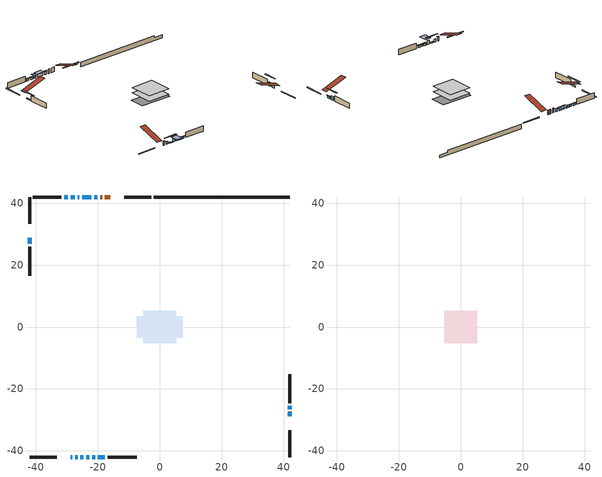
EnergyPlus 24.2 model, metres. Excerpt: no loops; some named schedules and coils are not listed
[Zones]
conditioned space
 floor adiabatic (AdiabaticFloorConstruction): -5.29,-5.29 -5.29,5.29 5.29,5.29 5.29,-5.29 z0.95
 floor foundation (Slab1 construction): -7.44,-3.53 -7.44,3.53 7.44,3.53 7.44,-3.53 z-1.18
 wall outside (RimJoist1 construction): -2.82,42 -11.49,42 / -42,-42 -33.33,-42 / -42,42 -42,33.33 / 42,-42 42,-33.33 z0.95:1.25
 wall outside (AdiabaticWallConstruction 1): -16.07,42 -17.71,42 / -18.64,42 -19.29,42 z0.95:2.98
 wall outside (AdiabaticWallConstruction): -28.76,-42 -28.24,-42 / 42,-26.53 42,-25.51 / -23.74,-42 -22.72,-42 z0.95:2.6; -20.22,42 -21.23,42 / -22.16,42 -25.01,42 z0.95:2.25; 42,-28.76 42,-27.46 z0.95:1.97; -27.32,-42 -26.57,-42 z0.95:2.17; -25.64,-42 -24.67,-42 z0.95:1.49; -42,28.76 -42,26.82 z0.95:1.48; -25.93,42 -26.49,42 z0.95:1.87; -21.8,-42 -20.88,-42 / -19.95,-42 -17.71,-42 / -27.42,42 -28.77,42 / -29.7,42 -30.82,42 z0.95:1.81
 wall outside (Wall1 construction): -31.75,42 -41.07,42 / -16.78,-42 -7.46,-42 / -42,25.89 -42,16.57 / 42,-24.58 42,-15.26 z0.95:3.39
 wall foundation (FoundationWall1 construction): -1.89,42,-1.18 -1.89,42,0.95 37.61,42,0.95 37.61,42,0.09 42,42,0.09 42,42,-1.18
 window (WindowConstruction 7): -28.76,-42 -28.25,-42 z0.95:2.6
 window (WindowConstruction 4): -20.22,42 -21.23,42 z0.95:2.25
 window (WindowConstruction 5): -22.16,42 -25.01,42 z0.95:2.25
 window (WindowConstruction 6): 42,-28.76 42,-27.46 z0.95:1.96
 window (WindowConstruction 13): 42,-26.53 42,-25.51 z0.95:2.6
 window (WindowConstruction 10): -27.32,-42 -26.57,-42 z0.95:2.17
 window (WindowConstruction 11): -25.64,-42 -24.67,-42 z0.95:1.48
 window (WindowConstruction 12): -42,28.76 -42,26.82 z0.95:1.48
 window (WindowConstruction 8): -25.94,42 -26.49,42 z0.95:1.86
 window (WindowConstruction 9): -23.74,-42 -22.72,-42 z0.95:2.6
 window (WindowConstruction): -21.79,-42 -20.88,-42 z0.95:1.81
 window (WindowConstruction 1): -19.95,-42 -17.71,-42 z0.95:1.81
 window (WindowConstruction 2): -27.42,42 -28.77,42 z0.95:1.81
 window (WindowConstruction 3): -29.7,42 -30.82,42 z0.95:1.81
 door (Door): -16.07,42 -17.71,42 z0.95:2.98
 door (Door 1): -18.64,42 -19.29,42 z0.95:2.98
 ceiling adiabatic (AdiabaticFloorConstruction): 5.29,-5.29 5.29,5.29 -5.29,5.29 -5.29,-5.29 z0.95
attic - vented
 floor to conditioned space (Floor1 construction Reversed): -5.29,-5.29 -5.29,5.29 5.29,5.29 5.29,-5.29 z3.39
 roof outside (Roof1 construction): -15.14,42,3.39 -15.14,31.69,6.82 -12.42,31.69,6.82 -12.42,42,3.39; -29.68,-42,3.39 -29.68,-31.69,6.82 -32.4,-31.69,6.82 -32.4,-42,3.39; -42,29.68,3.39 -31.69,29.68,6.82 -31.69,32.4,6.82 -42,32.4,3.39; 42,-29.68,3.39 31.69,-29.68,6.82 31.69,-32.4,6.82 42,-32.4,3.39
shading: -28.04,-42 -28.96,-42 -28.96,-42.41 -28.04,-42.41 z2.8; -21.43,42 -20.02,42 -20.02,42.41 -21.43,42.41 z2.45; -25.31,42 -21.86,42 -21.86,43.83 -25.31,43.83 z2.54; 42,-27.26 42,-28.96 42.41,-28.96 42.41,-27.26 z2.17; 42,-22.87 42,-29.17 42.41,-29.17 42.41,-22.87 z5.24; -22.03,-42 -28.28,-42 -28.28,-42.41 -22.03,-42.41 z4.12; -42,24.18 -42,31.39 -42.41,31.39 -42.41,24.18 z4.12; -26.79,42 -25.64,42 -25.64,43.83 -26.79,43.83 z2.16; -21.81,-42 -24.65,-42 -24.65,-45.66 -21.81,-45.66 z3.51; -20.68,-42 -22,-42 -22,-42.41 -20.68,-42.41 z2.01; -17.51,-42 -20.15,-42 -20.15,-42.41 -17.51,-42.41 z2.01; -28.97,42 -27.22,42 -27.22,42.41 -28.97,42.41 z2.01; -31.02,42 -29.5,42 -29.5,42.41 -31.02,42.41 z2.01
[Building]
Building 1: Terrain=Suburbs
[Site:Location]
Trenton AP_ON: Latitude {deg}=44.12; Longitude {deg}=-77.53; Time Zone {hr}=-5; Elevation {m}=86; Keep Site Location Information=Yes
[Site:GroundTemperature:Shallow]
3.8015, 1.8568, 1.70106, 2.62392, 6.3287, 10.0162, 13.2131, 15.2382, 15.4103, 13.7632, 10.6478, 7.07342
[Site:WaterMainsTemperature]
Calculation Method=Schedule; Temperature Schedule=mains temperature schedule
[Material] Roughness=Rough; Thermal Absorptance=0.9
Name | Thickness {m} | Conductivity {W/m-K} | Density {kg/m3} | Specific Heat {J/kg-K} | Solar Absorptance | Visible Absorptance
asphalt or fiberglass shingles | 0.00635 | 0.162714 | 1121.4 | 1465.45 | 0.4 | 0.4
ceiling loosefill ins | 0.169333 | 0.0480833 | 16.02 | 1046.75 | 0.7 | 0.7
ceiling stud and cavity | 0.1397 | 0.105222 | 65.682 | 1177.47 | 0.7 | 0.7
concrete 4.0 in. | 0.1016 | 1.803125 | 2242.8 | 837.4 | 0.7 | 0.7
concrete 8.0 in. | 0.2032 | 1.803125 | 2242.8 | 837.4 | 0.7 | 0.7
door material | 0.04445 | 0.327969 | 512.64 | 1214.23 | 0.7 | 0.7
exterior vertical ins | 0.00969625 | 0.029427 | 32.04 | 1214.23 | 0.7 | 0.7
floor covering | 0.0127 | 0.0433444 | 54.468 | 1339.84 | 0.6 | 0.6
floor rigid ins; wall rigid ins | 0.512978 | 0.029427 | 32.04 | 1214.23 | 0.7 | 0.7
floor stud and cavity | 0.1397 | 1.75129 | 37.0049 | 1207.88 | 0.7 | 0.7
furniture material conditioned space 1 | 0.1524 | 0.115458 | 640.8 | 1214.23 | 0.6 | 0.6
gypsum board | 0.0127 | 0.160291 | 801 | 837.4 | 0.6 | 0.6
gypsum board 1 | 0.0127 | 0.160291 | 801 | 837.4 | 0.7 | 0.7
osb sheathing 0.5 in. | 0.0127 | 0.115458 | 512.64 | 1214.23 | 0.7 | 0.7
osb sheathing 0.75 in. | 0.01905 | 0.115458 | 512.64 | 1214.23 | 0.7 | 0.7
osb sheathing 2.0 in. | 0.0508 | 0.115458 | 512.64 | 1214.23 | 0.7 | 0.7
rim joist stud and cavity | 0.0508 | 0.0290657 | 125.044 | 1163.47 | 0.6 | 0.6
wall stud and cavity | 0.1397 | 0.0932297 | 139.0536 | 1170.24 | 0.7 | 0.7
wall stud and cavity 1 | 0.0889 | 0.380278 | 52.3479 | 1209.89 | 0.7 | 0.7
wall stud and cavity 2 | 0.0889 | 0.391764 | 83.0341 | 1211.67 | 0.7 | 0.7
wood siding | 0.0254 | 0.102417 | 544.68 | 1172.36 | 0.4 | 0.4
wood siding 1; wood siding 2; wood siding 3 | 0.0254 | 0.102417 | 544.68 | 1172.36 | 0.7 | 0.7
[WindowMaterial:SimpleGlazingSystem]
Name | U-Factor {W/m2-K} | Solar Heat Gain Coefficient
WindowMaterial | 2.444379 | 0.47
WindowMaterial 1 | 2.37795 | 0.49
WindowMaterial 10 | 3.04114 | 0.45
WindowMaterial 11 | 2.762347 | 0.61
WindowMaterial 2 | 2.32741 | 0.51
WindowMaterial 3 | 2.305268 | 0.52
WindowMaterial 4 | 1.8516 | 0.65
WindowMaterial 5 | 2.05941 | 0.52
WindowMaterial 6 | 2.97981 | 0.61
WindowMaterial 7 | 2.59996 | 0.56
WindowMaterial 8 | 2.22691 | 0.57
WindowMaterial 9 | 3.00991 | 0.52
[Construction]
AdiabaticFloorConstruction: floor stud and cavity, floor rigid ins, osb sheathing 0.75 in., floor covering
AdiabaticWallConstruction: wood siding 2, wall rigid ins, wall stud and cavity 1, gypsum board
AdiabaticWallConstruction 1: wood siding 3, wall rigid ins, wall stud and cavity 1, gypsum board
Door; Door 1: door material
Floor1 construction Reversed: gypsum board, ceiling stud and cavity, ceiling loosefill ins
FoundationWall1 construction: concrete 8.0 in., gypsum board 1
furniture construction conditioned space 1: furniture material conditioned space 1
PartitionWallConstruction: gypsum board, wall stud and cavity 2, gypsum board
RimJoist1 construction: wood siding 1, osb sheathing 2.0 in., rim joist stud and cavity
Roof1 construction: asphalt or fiberglass shingles
Slab1 construction: concrete 4.0 in.
Wall1 construction: wood siding, osb sheathing 0.5 in., wall stud and cavity, gypsum board
WindowConstruction: WindowMaterial
WindowConstruction 1; WindowConstruction 3: WindowMaterial 1
WindowConstruction 10: WindowMaterial 9
WindowConstruction 11; WindowConstruction 12: WindowMaterial 10
WindowConstruction 13: WindowMaterial 11
WindowConstruction 2: WindowMaterial 2
WindowConstruction 4: WindowMaterial 3
WindowConstruction 5: WindowMaterial 4
WindowConstruction 6: WindowMaterial 5
WindowConstruction 7: WindowMaterial 6
WindowConstruction 8: WindowMaterial 7
WindowConstruction 9: WindowMaterial 8
[Zone] Multiplier=1; Part of Total Floor Area=Yes
Name | Volume {m3}
attic - vented | 62.4288
conditioned space | 523
[Space]
Name | Zone | Volume {m3}
attic - vented 1 | attic - vented | 62.4288
conditioned space 1 | conditioned space | 523
[ZoneInfiltration:EffectiveLeakageArea]
infil attic - vented 1: Zone or Space=attic - vented 1; Schedule=Always On Discrete; Effective Air Leakage Area {cm2}=4885.09; Stack Coefficient=0.000238877; Wind Coefficient=1.04426e-05
[ZoneMixing]
whole house fan mix: Zone or Space=attic - vented; Schedule=Always On Continuous; Design Flow Rate Calculation Method=Flow/Zone; Design Flow Rate {m3/s}=0; Source Zone or Space=conditioned space
[SurfaceProperty:ExposedFoundationPerimeter]
Slab1: Exposed Perimeter Calculation Method=TotalExposedPerimeter; Total Exposed Perimeter {m}=43.892
[InternalMass] Zone or ZoneList=conditioned space; Space or SpaceList=conditioned space 1
Name | Construction | Surface Area {m2}
furniture mass conditioned space 1 | furniture construction conditioned space 1 | 86.8398
partition wall mass | PartitionWallConstruction | 217.1
[Lights]
interior lighting: Zone or ZoneList or Space or SpaceList=conditioned space 1; Schedule=interior lighting schedule; Design Level Calculation Method=LightingLevel; Lighting Level {W}=343.2; Return Air Fraction=0; Fraction Radiant=0.6; Fraction Visible=0.2; Fraction Replaceable=1
[People]
occupants: Zone or ZoneList or Space or SpaceList=conditioned space 1; Number of People Schedule=occupants schedule; Number of People Calculation Method=People; Number of People=3; Fraction Radiant=0.314171; Sensible Heat Fraction=0.56303; Activity Level Schedule=occupants activity schedule; Carbon Dioxide Generation Rate {m3/s-W}=0; Enable ASHRAE 55 Comfort Warnings=No; Mean Radiant Temperature Calculation Type=EnclosureAveraged
[ElectricEquipment] Zone or ZoneList or Space or SpaceList=conditioned space 1; Design Level Calculation Method=EquipmentLevel
Name | Schedule | Design Level {W} | Fraction Latent | Fraction Radiant | Fraction Lost
clothes dryer | clothes dryer schedule | 140.772 | 0.015 | 0.081 | 0.85
clothes washer | clothes washer schedule | 32.1985 | 0.03 | 0.162 | 0.7
cooking range | cooking range schedule | 215.147 | 0.08 | 0.432 | 0.2
dishwasher | dishwasher schedule | 66.8632 | 0.3 | 0.18 | 0.4
fridge | fridge schedule | 72.9452 | 0 | 0.6 | 0
mech vent bath fan 0 | mech vent bath fan 0 schedule | 50.2 | 0 | 0 | 1
mech vent bath fan 1 | mech vent bath fan 1 schedule | 50.2 | 0 | 0 | 1
mech vent house fan | mech vent house fan schedule | 0 | 0 | 0 | 1
mech vent house fan cfis | mech vent house fan cfis schedule | 0 | 0 | 0 | 0
mech vent range fan 0 | mech vent range fan 0 schedule | 57 | 0 | 0 | 1
misc plug loads | misc plug loads schedule | 494.7 | 0.045 | 0.513 | 0.1
whole house fan | Always On Discrete | 0 | 0 | 0 | 1
[OtherEquipment] Zone or ZoneList or Space or SpaceList=conditioned space 1; Design Level Calculation Method=EquipmentLevel
Name | Fuel Type | Schedule | Design Level {W} | Fraction Latent | Fraction Radiant | Fraction Lost
clothes dryer 1 | Electricity | clothes dryer schedule | 0 | 0.015 | 0.081 | 0.85
cooking range 1 | Electricity | cooking range schedule | 0 | 0.08 | 0.432 | 0.2
general water use latent | None | general water use schedule | 62.594 | 1 | 0 | 0
general water use sensible | None | general water use schedule | -61.6891 | 0 | 0.6 | 0
mech vent house fan latent load | None | Always On Discrete | 0 | 1 | 0 | 0
mech vent house fan sensible load | None | Always On Discrete | 0 | 0 | 0 | 0
water heater energy adjustment1 | Electricity | Always On Discrete | 0.01 | 0 | 0 | 1
[ZoneInfiltration:DesignFlowRate] Zone or ZoneList or Space or SpaceList=conditioned space 1; Schedule=Always On Discrete; Design Flow Rate Calculation Method=Flow/Zone; Design Flow Rate {m3/s}=0
infil flow; natural vent flow; whole house fan flow
[ZoneControl:Thermostat]
conditioned space Thermostat: Zone or ZoneList=conditioned space; Control Type Schedule=conditioned space Thermostat Schedule; Control 1=conditioned space temperature setpoint; Temperature Difference Between Cutout And Setpoint {deltaC}=0
[ThermostatSetpoint:DualSetpoint]
conditioned space temperature setpoint: Heating Setpoint Temperature Schedule=heating setpoint; Cooling Setpoint Temperature Schedule=cooling setpoint
[AirLoopHVAC:UnitarySystem]
unit heater unitary system: Control Type=Load; Controlling Zone or Thermostat Location=conditioned space; Dehumidification Control Type=None; Availability Schedule=Always On Discrete; Supply Fan=unit heater supply fan; Fan Placement=BlowThrough; Supply Air Fan Operating Mode Schedule=unit heater auto fan schedule; Heating Coil=unit heater htg coil; DX Heating Coil Sizing Ratio=1; Use DOAS DX Cooling Coil=No; Minimum Supply Air Temperature {C}=2; Latent Load Control=SensibleOnlyLoadControl; Cooling Supply Air Flow Rate Method=None; Heating Supply Air Flow Rate Method=SupplyAirFlowRate; Heating Supply Air Flow Rate {m3/s}=0.00141584; No Load Supply Air Flow Rate Method=SupplyAirFlowRate; No Load Supply Air Flow Rate {m3/s}=0; No Load Supply Air Flow Rate Control Set To Low Speed=Yes; Maximum Supply Air Temperature {C}=48.8889; Maximum Outdoor Dry-Bulb Temperature for Supplemental Heater Operation {C}=21; Ancillary On-Cycle Electric Power {W}=0; Ancillary Off-Cycle Electric Power {W}=0
[Zone equipment]
conditioned space: electric baseboard, unit heater unitary system
[Foundation:Kiva]
Foundation Kiva 1: Initial Indoor Air Temperature {C}=18; Wall Height Above Grade {m}=0.950001; Wall Depth Below Slab {m}=0.2032; Custom Block Material Name 1=exterior vertical ins; Custom Block Depth 1 {m}=2.13; Custom Block X Position 1 {m}=0.2159; Custom Block Z Position 1 {m}=0
[Foundation:Kiva:Settings]
Soil Conductivity {W/m-K}=0.849921; Soil Density {kg/m3}=1842.3; Soil Specific Heat {J/kg-K}=418.7; Ground Solar Absorptivity=0.9; Ground Thermal Absorptivity=0.9; Ground Surface Roughness {m}=0.03; Far-Field Width {m}=40; Deep-Ground Boundary Condition=ZeroFlux; Deep-Ground Depth {m}=40; Minimum Cell Dimension {m}=0.2; Maximum Cell Growth Coefficient=3; Simulation Timestep=Timestep
[Exterior:Lights]
exterior lighting: Schedule=exterior lighting schedule; Design Level {W}=75.6
[EnergyManagementSystem:Sensor] Output:Variable or Output:Meter Index Key=conditioned space
Name | Output:Variable or Output:Meter
conditioned_space_clg_unmet_s | Zone Cooling Setpoint Not Met Time
conditioned_space_htg_unmet_s | Zone Heating Setpoint Not Met Time
fridge_tin_s; tin_s; tin_s_1 | Zone Mean Air Temperature
tout_s | Zone Outdoor Air Drybulb Temperature
win_s | Zone Air Humidity Ratio
[Schedule:Constant]
Name | Hourly Value
Always On Continuous; mech vent house fan schedule; mech vent house fan cfis schedule; Always On Discrete | 1
occupants activity schedule | 117.228
fridge schedule; unit heater auto fan schedule | 0
[Schedule:Week:Daily]
interior lighting schedule Week Rule - Jan1-Jan27: interior lighting schedule day, interior lighting schedule day, interior lighting schedule day, interior lighting schedule day, interior lighting schedule day, interior lighting schedule day, interior lighting schedule day, interior lighting schedule default day, interior lighting schedule default day, interior lighting schedule default day, interior lighting schedule default day, interior lighting schedule default day
interior lighting schedule Week Rule - Jan28-Feb3: interior lighting schedule day, interior lighting schedule day, interior lighting schedule day, interior lighting schedule day, interior lighting schedule day 1, interior lighting schedule day 1, interior lighting schedule day 1, interior lighting schedule default day, interior lighting schedule default day, interior lighting schedule default day, interior lighting schedule default day, interior lighting schedule default day
interior lighting schedule Week Rule - Feb4-Feb24: interior lighting schedule day 1, interior lighting schedule day 1, interior lighting schedule day 1, interior lighting schedule day 1, interior lighting schedule day 1, interior lighting schedule day 1, interior lighting schedule day 1, interior lighting schedule default day, interior lighting schedule default day, interior lighting schedule default day, interior lighting schedule default day, interior lighting schedule default day
interior lighting schedule Week Rule - Feb25-Mar3: interior lighting schedule day 1, interior lighting schedule day 1, interior lighting schedule day 1, interior lighting schedule day 1, interior lighting schedule day 2, interior lighting schedule day 2, interior lighting schedule day 2, interior lighting schedule default day, interior lighting schedule default day, interior lighting schedule default day, interior lighting schedule default day, interior lighting schedule default day
interior lighting schedule Week Rule - Mar4-Mar31: interior lighting schedule day 2, interior lighting schedule day 2, interior lighting schedule day 2, interior lighting schedule day 2, interior lighting schedule day 2, interior lighting schedule day 2, interior lighting schedule day 2, interior lighting schedule default day, interior lighting schedule default day, interior lighting schedule default day, interior lighting schedule default day, interior lighting schedule default day
interior lighting schedule Week Rule - Apr1-Apr28: interior lighting schedule day 3, interior lighting schedule day 3, interior lighting schedule day 3, interior lighting schedule day 3, interior lighting schedule day 3, interior lighting schedule day 3, interior lighting schedule day 3, interior lighting schedule default day, interior lighting schedule default day, interior lighting schedule default day, interior lighting schedule default day, interior lighting schedule default day
interior lighting schedule Week Rule - Apr29-May5: interior lighting schedule day 3, interior lighting schedule day 3, interior lighting schedule day 4, interior lighting schedule day 4, interior lighting schedule day 4, interior lighting schedule day 4, interior lighting schedule day 4, interior lighting schedule default day, interior lighting schedule default day, interior lighting schedule default day, interior lighting schedule default day, interior lighting schedule default day
interior lighting schedule Week Rule - May6-May26: interior lighting schedule day 4, interior lighting schedule day 4, interior lighting schedule day 4, interior lighting schedule day 4, interior lighting schedule day 4, interior lighting schedule day 4, interior lighting schedule day 4, interior lighting schedule default day, interior lighting schedule default day, interior lighting schedule default day, interior lighting schedule default day, interior lighting schedule default day
interior lighting schedule Week Rule - May27-Jun2: interior lighting schedule day 4, interior lighting schedule day 4, interior lighting schedule day 4, interior lighting schedule day 4, interior lighting schedule day 4, interior lighting schedule day 5, interior lighting schedule day 5, interior lighting schedule default day, interior lighting schedule default day, interior lighting schedule default day, interior lighting schedule default day, interior lighting schedule default day
interior lighting schedule Week Rule - Jun3-Jun30: interior lighting schedule day 5, interior lighting schedule day 5, interior lighting schedule day 5, interior lighting schedule day 5, interior lighting schedule day 5, interior lighting schedule day 5, interior lighting schedule day 5, interior lighting schedule default day, interior lighting schedule default day, interior lighting schedule default day, interior lighting schedule default day, interior lighting schedule default day
interior lighting schedule Week Rule - Jul1-Jul28: interior lighting schedule day 6, interior lighting schedule day 6, interior lighting schedule day 6, interior lighting schedule day 6, interior lighting schedule day 6, interior lighting schedule day 6, interior lighting schedule day 6, interior lighting schedule default day, interior lighting schedule default day, interior lighting schedule default day, interior lighting schedule default day, interior lighting schedule default day
interior lighting schedule Week Rule - Jul29-Aug4: interior lighting schedule day 6, interior lighting schedule day 6, interior lighting schedule day 6, interior lighting schedule day 7, interior lighting schedule day 7, interior lighting schedule day 7, interior lighting schedule day 7, interior lighting schedule default day, interior lighting schedule default day, interior lighting schedule default day, interior lighting schedule default day, interior lighting schedule default day
interior lighting schedule Week Rule - Aug5-Aug25: interior lighting schedule day 7, interior lighting schedule day 7, interior lighting schedule day 7, interior lighting schedule day 7, interior lighting schedule day 7, interior lighting schedule day 7, interior lighting schedule day 7, interior lighting schedule default day, interior lighting schedule default day, interior lighting schedule default day, interior lighting schedule default day, interior lighting schedule default day
interior lighting schedule Week Rule - Aug26-Sep1: interior lighting schedule day 7, interior lighting schedule day 7, interior lighting schedule day 7, interior lighting schedule day 7, interior lighting schedule day 7, interior lighting schedule day 7, interior lighting schedule day 8, interior lighting schedule default day, interior lighting schedule default day, interior lighting schedule default day, interior lighting schedule default day, interior lighting schedule default day
interior lighting schedule Week Rule - Sep2-Sep29: interior lighting schedule day 8, interior lighting schedule day 8, interior lighting schedule day 8, interior lighting schedule day 8, interior lighting schedule day 8, interior lighting schedule day 8, interior lighting schedule day 8, interior lighting schedule default day, interior lighting schedule default day, interior lighting schedule default day, interior lighting schedule default day, interior lighting schedule default day
interior lighting schedule Week Rule - Sep30-Oct6: interior lighting schedule day 8, interior lighting schedule day 9, interior lighting schedule day 9, interior lighting schedule day 9, interior lighting schedule day 9, interior lighting schedule day 9, interior lighting schedule day 9, interior lighting schedule default day, interior lighting schedule default day, interior lighting schedule default day, interior lighting schedule default day, interior lighting schedule default day
interior lighting schedule Week Rule - Oct7-Oct27: interior lighting schedule day 9, interior lighting schedule day 9, interior lighting schedule day 9, interior lighting schedule day 9, interior lighting schedule day 9, interior lighting schedule day 9, interior lighting schedule day 9, interior lighting schedule default day, interior lighting schedule default day, interior lighting schedule default day, interior lighting schedule default day, interior lighting schedule default day
interior lighting schedule Week Rule - Oct28-Nov3: interior lighting schedule day 9, interior lighting schedule day 9, interior lighting schedule day 9, interior lighting schedule day 9, interior lighting schedule day 10, interior lighting schedule day 10, interior lighting schedule day 10, interior lighting schedule default day, interior lighting schedule default day, interior lighting schedule default day, interior lighting schedule default day, interior lighting schedule default day
interior lighting schedule Week Rule - Nov4-Nov24: interior lighting schedule day 10, interior lighting schedule day 10, interior lighting schedule day 10, interior lighting schedule day 10, interior lighting schedule day 10, interior lighting schedule day 10, interior lighting schedule day 10, interior lighting schedule default day, interior lighting schedule default day, interior lighting schedule default day, interior lighting schedule default day, interior lighting schedule default day
interior lighting schedule Week Rule - Nov25-Dec1: interior lighting schedule day 10, interior lighting schedule day 10, interior lighting schedule day 10, interior lighting schedule day 10, interior lighting schedule day 10, interior lighting schedule day 10, interior lighting schedule day 11, interior lighting schedule default day, interior lighting schedule default day, interior lighting schedule default day, interior lighting schedule default day, interior lighting schedule default day
interior lighting schedule Week Rule - Dec2-Dec31: interior lighting schedule day 11, interior lighting schedule day 11, interior lighting schedule day 11, interior lighting schedule day 11, interior lighting schedule day 11, interior lighting schedule day 11, interior lighting schedule day 11, interior lighting schedule default day, interior lighting schedule default day, interior lighting schedule default day, interior lighting schedule default day, interior lighting schedule default day
occupants schedule Week Rule - Jan1-Dec31: occupants schedule day, occupants schedule day, occupants schedule day, occupants schedule day, occupants schedule day, occupants schedule day, occupants schedule day, occupants schedule default day, occupants schedule default day, occupants schedule default day, occupants schedule default day, occupants schedule default day
clothes dryer schedule Week Rule - Jan1-Dec31: clothes dryer schedule day, clothes dryer schedule day, clothes dryer schedule day, clothes dryer schedule day, clothes dryer schedule day, clothes dryer schedule day, clothes dryer schedule day, clothes dryer schedule default day, clothes dryer schedule default day, clothes dryer schedule default day, clothes dryer schedule default day, clothes dryer schedule default day
clothes washer schedule Week Rule - Jan1-Dec31: clothes washer schedule day, clothes washer schedule day, clothes washer schedule day, clothes washer schedule day, clothes washer schedule day, clothes washer schedule day, clothes washer schedule day, clothes washer schedule default day, clothes washer schedule default day, clothes washer schedule default day, clothes washer schedule default day, clothes washer schedule default day
cooking range schedule Week Rule - Jan1-Dec31: cooking range schedule day, cooking range schedule day, cooking range schedule day, cooking range schedule day, cooking range schedule day, cooking range schedule day, cooking range schedule day, cooking range schedule default day, cooking range schedule default day, cooking range schedule default day, cooking range schedule default day, cooking range schedule default day
dishwasher schedule Week Rule - Jan1-Dec31: dishwasher schedule day, dishwasher schedule day, dishwasher schedule day, dishwasher schedule day, dishwasher schedule day, dishwasher schedule day, dishwasher schedule day, dishwasher schedule default day, dishwasher schedule default day, dishwasher schedule default day, dishwasher schedule default day, dishwasher schedule default day
mech vent bath fan 0 schedule Week Rule - Jan1-Dec31: mech vent bath fan 0 schedule day, mech vent bath fan 0 schedule day, mech vent bath fan 0 schedule day, mech vent bath fan 0 schedule day, mech vent bath fan 0 schedule day, mech vent bath fan 0 schedule day, mech vent bath fan 0 schedule day, mech vent bath fan 0 schedule default day, mech vent bath fan 0 schedule default day, mech vent bath fan 0 schedule default day, mech vent bath fan 0 schedule default day, mech vent bath fan 0 schedule default day
mech vent bath fan 1 schedule Week Rule - Jan1-Dec31: mech vent bath fan 1 schedule day, mech vent bath fan 1 schedule day, mech vent bath fan 1 schedule day, mech vent bath fan 1 schedule day, mech vent bath fan 1 schedule day, mech vent bath fan 1 schedule day, mech vent bath fan 1 schedule day, mech vent bath fan 1 schedule default day, mech vent bath fan 1 schedule default day, mech vent bath fan 1 schedule default day, mech vent bath fan 1 schedule default day, mech vent bath fan 1 schedule default day
mech vent range fan 0 schedule Week Rule - Jan1-Dec31: mech vent range fan 0 schedule day, mech vent range fan 0 schedule day, mech vent range fan 0 schedule day, mech vent range fan 0 schedule day, mech vent range fan 0 schedule day, mech vent range fan 0 schedule day, mech vent range fan 0 schedule day, mech vent range fan 0 schedule default day, mech vent range fan 0 schedule default day, mech vent range fan 0 schedule default day, mech vent range fan 0 schedule default day, mech vent range fan 0 schedule default day
misc plug loads schedule Week Rule - Jan1-Dec31: misc plug loads schedule day, misc plug loads schedule day, misc plug loads schedule day, misc plug loads schedule day, misc plug loads schedule day, misc plug loads schedule day, misc plug loads schedule day, misc plug loads schedule default day, misc plug loads schedule default day, misc plug loads schedule default day, misc plug loads schedule default day, misc plug loads schedule default day
general water use schedule Week Rule - Jan1-Dec31: general water use schedule day, general water use schedule day, general water use schedule day, general water use schedule day, general water use schedule day, general water use schedule day, general water use schedule day, general water use schedule default day, general water use schedule default day, general water use schedule default day, general water use schedule default day, general water use schedule default day
exterior lighting schedule Week Rule - Jan1-Jan27: exterior lighting schedule day, exterior lighting schedule day, exterior lighting schedule day, exterior lighting schedule day, exterior lighting schedule day, exterior lighting schedule day, exterior lighting schedule day, exterior lighting schedule default day, exterior lighting schedule default day, exterior lighting schedule default day, exterior lighting schedule default day, exterior lighting schedule default day
exterior lighting schedule Week Rule - Jan28-Feb3: exterior lighting schedule day, exterior lighting schedule day, exterior lighting schedule day, exterior lighting schedule day, exterior lighting schedule day 1, exterior lighting schedule day 1, exterior lighting schedule day 1, exterior lighting schedule default day, exterior lighting schedule default day, exterior lighting schedule default day, exterior lighting schedule default day, exterior lighting schedule default day
exterior lighting schedule Week Rule - Feb4-Feb24: exterior lighting schedule day 1, exterior lighting schedule day 1, exterior lighting schedule day 1, exterior lighting schedule day 1, exterior lighting schedule day 1, exterior lighting schedule day 1, exterior lighting schedule day 1, exterior lighting schedule default day, exterior lighting schedule default day, exterior lighting schedule default day, exterior lighting schedule default day, exterior lighting schedule default day
exterior lighting schedule Week Rule - Feb25-Mar3: exterior lighting schedule day 1, exterior lighting schedule day 1, exterior lighting schedule day 1, exterior lighting schedule day 1, exterior lighting schedule day 2, exterior lighting schedule day 2, exterior lighting schedule day 2, exterior lighting schedule default day, exterior lighting schedule default day, exterior lighting schedule default day, exterior lighting schedule default day, exterior lighting schedule default day
exterior lighting schedule Week Rule - Mar4-Mar31: exterior lighting schedule day 2, exterior lighting schedule day 2, exterior lighting schedule day 2, exterior lighting schedule day 2, exterior lighting schedule day 2, exterior lighting schedule day 2, exterior lighting schedule day 2, exterior lighting schedule default day, exterior lighting schedule default day, exterior lighting schedule default day, exterior lighting schedule default day, exterior lighting schedule default day
exterior lighting schedule Week Rule - Apr1-Apr28: exterior lighting schedule day 3, exterior lighting schedule day 3, exterior lighting schedule day 3, exterior lighting schedule day 3, exterior lighting schedule day 3, exterior lighting schedule day 3, exterior lighting schedule day 3, exterior lighting schedule default day, exterior lighting schedule default day, exterior lighting schedule default day, exterior lighting schedule default day, exterior lighting schedule default day
exterior lighting schedule Week Rule - Apr29-May5: exterior lighting schedule day 3, exterior lighting schedule day 3, exterior lighting schedule day 4, exterior lighting schedule day 4, exterior lighting schedule day 4, exterior lighting schedule day 4, exterior lighting schedule day 4, exterior lighting schedule default day, exterior lighting schedule default day, exterior lighting schedule default day, exterior lighting schedule default day, exterior lighting schedule default day
exterior lighting schedule Week Rule - May6-May26: exterior lighting schedule day 4, exterior lighting schedule day 4, exterior lighting schedule day 4, exterior lighting schedule day 4, exterior lighting schedule day 4, exterior lighting schedule day 4, exterior lighting schedule day 4, exterior lighting schedule default day, exterior lighting schedule default day, exterior lighting schedule default day, exterior lighting schedule default day, exterior lighting schedule default day
exterior lighting schedule Week Rule - May27-Jun2: exterior lighting schedule day 4, exterior lighting schedule day 4, exterior lighting schedule day 4, exterior lighting schedule day 4, exterior lighting schedule day 4, exterior lighting schedule day 5, exterior lighting schedule day 5, exterior lighting schedule default day, exterior lighting schedule default day, exterior lighting schedule default day, exterior lighting schedule default day, exterior lighting schedule default day
exterior lighting schedule Week Rule - Jun3-Jun30: exterior lighting schedule day 5, exterior lighting schedule day 5, exterior lighting schedule day 5, exterior lighting schedule day 5, exterior lighting schedule day 5, exterior lighting schedule day 5, exterior lighting schedule day 5, exterior lighting schedule default day, exterior lighting schedule default day, exterior lighting schedule default day, exterior lighting schedule default day, exterior lighting schedule default day
exterior lighting schedule Week Rule - Jul1-Jul28: exterior lighting schedule day 6, exterior lighting schedule day 6, exterior lighting schedule day 6, exterior lighting schedule day 6, exterior lighting schedule day 6, exterior lighting schedule day 6, exterior lighting schedule day 6, exterior lighting schedule default day, exterior lighting schedule default day, exterior lighting schedule default day, exterior lighting schedule default day, exterior lighting schedule default day
exterior lighting schedule Week Rule - Jul29-Aug4: exterior lighting schedule day 6, exterior lighting schedule day 6, exterior lighting schedule day 6, exterior lighting schedule day 7, exterior lighting schedule day 7, exterior lighting schedule day 7, exterior lighting schedule day 7, exterior lighting schedule default day, exterior lighting schedule default day, exterior lighting schedule default day, exterior lighting schedule default day, exterior lighting schedule default day
exterior lighting schedule Week Rule - Aug5-Aug25: exterior lighting schedule day 7, exterior lighting schedule day 7, exterior lighting schedule day 7, exterior lighting schedule day 7, exterior lighting schedule day 7, exterior lighting schedule day 7, exterior lighting schedule day 7, exterior lighting schedule default day, exterior lighting schedule default day, exterior lighting schedule default day, exterior lighting schedule default day, exterior lighting schedule default day
exterior lighting schedule Week Rule - Aug26-Sep1: exterior lighting schedule day 7, exterior lighting schedule day 7, exterior lighting schedule day 7, exterior lighting schedule day 7, exterior lighting schedule day 7, exterior lighting schedule day 7, exterior lighting schedule day 8, exterior lighting schedule default day, exterior lighting schedule default day, exterior lighting schedule default day, exterior lighting schedule default day, exterior lighting schedule default day
[Schedule:Year]
interior lighting schedule: interior lighting schedule Week Rule - Jan1-Jan27, 1, 1, 1, 27, interior lighting schedule Week Rule - Jan28-Feb3, 1, 28, 2, 3, interior lighting schedule Week Rule - Feb4-Feb24, 2, 4, 2, 24, interior lighting schedule Week Rule - Feb25-Mar3, 2, 25, 3, 3, interior lighting schedule Week Rule - Mar4-Mar31, 3, 4, 3, 31, interior lighting schedule Week Rule - Apr1-Apr28, 4, 1, 4, 28, interior lighting schedule Week Rule - Apr29-May5, 4, 29, 5, 5, interior lighting schedule Week Rule - May6-May26, 5, 6, 5, 26, interior lighting schedule Week Rule - May27-Jun2, 5, 27, 6, 2, interior lighting schedule Week Rule - Jun3-Jun30, 6, 3, 6, 30, interior lighting schedule Week Rule - Jul1-Jul28, 7, 1, 7, 28, interior lighting schedule Week Rule - Jul29-Aug4, 7, 29, 8, 4, interior lighting schedule Week Rule - Aug5-Aug25, 8, 5, 8, 25, interior lighting schedule Week Rule - Aug26-Sep1, 8, 26, 9, 1, interior lighting schedule Week Rule - Sep2-Sep29, 9, 2, 9, 29, interior lighting schedule Week Rule - Sep30-Oct6, 9, 30, 10, 6, interior lighting schedule Week Rule - Oct7-Oct27, 10, 7, 10, 27, interior lighting schedule Week Rule - Oct28-Nov3, 10, 28, 11, 3, interior lighting schedule Week Rule - Nov4-Nov24, 11, 4, 11, 24, interior lighting schedule Week Rule - Nov25-Dec1, 11, 25, 12, 1, interior lighting schedule Week Rule - Dec2-Dec31, 12, 2, 12, 31
occupants schedule: occupants schedule Week Rule - Jan1-Dec31, 1, 1, 12, 31
clothes dryer schedule: clothes dryer schedule Week Rule - Jan1-Dec31, 1, 1, 12, 31
clothes washer schedule: clothes washer schedule Week Rule - Jan1-Dec31, 1, 1, 12, 31
cooking range schedule: cooking range schedule Week Rule - Jan1-Dec31, 1, 1, 12, 31
dishwasher schedule: dishwasher schedule Week Rule - Jan1-Dec31, 1, 1, 12, 31
mech vent bath fan 0 schedule: mech vent bath fan 0 schedule Week Rule - Jan1-Dec31, 1, 1, 12, 31
mech vent bath fan 1 schedule: mech vent bath fan 1 schedule Week Rule - Jan1-Dec31, 1, 1, 12, 31
mech vent range fan 0 schedule: mech vent range fan 0 schedule Week Rule - Jan1-Dec31, 1, 1, 12, 31
misc plug loads schedule: misc plug loads schedule Week Rule - Jan1-Dec31, 1, 1, 12, 31
general water use schedule: general water use schedule Week Rule - Jan1-Dec31, 1, 1, 12, 31
exterior lighting schedule: exterior lighting schedule Week Rule - Jan1-Jan27, 1, 1, 1, 27, exterior lighting schedule Week Rule - Jan28-Feb3, 1, 28, 2, 3, exterior lighting schedule Week Rule - Feb4-Feb24, 2, 4, 2, 24, exterior lighting schedule Week Rule - Feb25-Mar3, 2, 25, 3, 3, exterior lighting schedule Week Rule - Mar4-Mar31, 3, 4, 3, 31, exterior lighting schedule Week Rule - Apr1-Apr28, 4, 1, 4, 28, exterior lighting schedule Week Rule - Apr29-May5, 4, 29, 5, 5, exterior lighting schedule Week Rule - May6-May26, 5, 6, 5, 26, exterior lighting schedule Week Rule - May27-Jun2, 5, 27, 6, 2, exterior lighting schedule Week Rule - Jun3-Jun30, 6, 3, 6, 30, exterior lighting schedule Week Rule - Jul1-Jul28, 7, 1, 7, 28, exterior lighting schedule Week Rule - Jul29-Aug4, 7, 29, 8, 4, exterior lighting schedule Week Rule - Aug5-Aug25, 8, 5, 8, 25, exterior lighting schedule Week Rule - Aug26-Sep1, 8, 26, 9, 1, exterior lighting schedule Week Rule - Sep2-Sep29, 9, 2, 9, 29, exterior lighting schedule Week Rule - Sep30-Oct6, 9, 30, 10, 6, exterior lighting schedule Week Rule - Oct7-Oct27, 10, 7, 10, 27, exterior lighting schedule Week Rule - Oct28-Nov3, 10, 28, 11, 3, exterior lighting schedule Week Rule - Nov4-Nov24, 11, 4, 11, 24, exterior lighting schedule Week Rule - Nov25-Dec1, 11, 25, 12, 1, exterior lighting schedule Week Rule - Dec2-Dec31, 12, 2, 12, 31
[Schedule:Compact]
conditioned space Thermostat Schedule: Through: 12/31, For: AllDays, Until: 24:00, 4
mains temperature schedule: Through: 01/01, For: AllDays, Until: 24:00, 7.86667, Through: 01/02, For: AllDays, Until: 24:00, 7.8, Through: 01/03, For: AllDays, Until: 24:00, 7.735, Through: 01/04, For: AllDays, Until: 24:00, 7.67111, Through: 01/05, For: AllDays, Until: 24:00, 7.60778, Through: 01/06, For: AllDays, Until: 24:00, 7.54611, Through: 01/07, For: AllDays, Until: 24:00, 7.48611, Through: 01/08, For: AllDays, Until: 24:00, 7.42667, Through: 01/09, For: AllDays, Until: 24:00, 7.36889, Through: 01/10, For: AllDays, Until: 24:00, 7.31222, Through: 01/11, For: AllDays, Until: 24:00, 7.25722, Through: 01/12, For: AllDays, Until: 24:00, 7.20333, Through: 01/13, For: AllDays, Until: 24:00, 7.15056, Through: 01/14, For: AllDays, Until: 24:00, 7.09944, Through: 01/15, For: AllDays, Until: 24:00, 7.04944, Through: 01/16, For: AllDays, Until: 24:00, 7.00111, Through: 01/17, For: AllDays, Until: 24:00, 6.95389, Through: 01/18, For: AllDays, Until: 24:00, 6.90778, Through: 01/19, For: AllDays, Until: 24:00, 6.86389, Through: 01/20, For: AllDays, Until: 24:00, 6.82111, Through: 01/21, For: AllDays, Until: 24:00, 6.77944, Through: 01/22, For: AllDays, Until: 24:00, 6.73944, Through: 01/23, For: AllDays, Until: 24:00, 6.70111, Through: 01/24, For: AllDays, Until: 24:00, 6.66444, Through: 01/25, For: AllDays, Until: 24:00, 6.62889, Through: 01/26, For: AllDays, Until: 24:00, 6.595, Through: 01/27, For: AllDays, Until: 24:00, 6.56222, Through: 01/28, For: AllDays, Until: 24:00, 6.53167, Through: 01/29, For: AllDays, Until: 24:00, 6.50222, Through: 01/30, For: AllDays, Until: 24:00, 6.47444, Through: 01/31, For: AllDays, Until: 24:00, 6.44833, Through: 02/01, For: AllDays, Until: 24:00, 6.42333, Through: 02/02, For: AllDays, Until: 24:00, 6.40056, Through: 02/03, For: AllDays, Until: 24:00, 6.37889, Through: 02/04, For: AllDays, Until: 24:00, 6.35889, Through: 02/05, For: AllDays, Until: 24:00, 6.34056, Through: 02/06, For: AllDays, Until: 24:00, 6.32389, Through: 02/07, For: AllDays, Until: 24:00, 6.30833, Through: 02/08, For: AllDays, Until: 24:00, 6.295, Through: 02/09, For: AllDays, Until: 24:00, 6.28278, Through: 02/10, For: AllDays, Until: 24:00, 6.27278, Through: 02/11, For: AllDays, Until: 24:00, 6.26389, Through: 02/12, For: AllDays, Until: 24:00, 6.25667, Through: 02/13, For: AllDays, Until: 24:00, 6.25111, Through: 02/14, For: AllDays, Until: 24:00, 6.24722, Through: 02/15, For: AllDays, Until: 24:00, 6.245, Through: 02/16, For: AllDays, Until: 24:00, 6.24444, Through: 02/17, For: AllDays, Until: 24:00, 6.24556, Through: 02/18, For: AllDays, Until: 24:00, 6.24778, Through: 02/19, For: AllDays, Until: 24:00, 6.25222, Through: 02/20, For: AllDays, Until: 24:00, 6.25778, Through: 02/21, For: AllDays, Until: 24:00, 6.26556, Through: 02/22, For: AllDays, Until: 24:00, 6.27444, Through: 02/23, For: AllDays, Until: 24:00, 6.285, Through: 02/24, For: AllDays, Until: 24:00, 6.29778, Through: 02/25, For: AllDays, Until: 24:00, 6.31167, Through: 02/26, For: AllDays, Until: 24:00, 6.32722, Through: 02/27, For: AllDays, Until: 24:00, 6.34389, Through: 02/28, For: AllDays, Until: 24:00, 6.36278, Through: 03/01, For: AllDays, Until: 24:00, 6.38333, Through: 03/02, For: AllDays, Until: 24:00, 6.405, Through: 03/03, For: AllDays, Until: 24:00, 6.42833, Through: 03/04, For: AllDays, Until: 24:00, 6.45333, Through: 03/05, For: AllDays, Until: 24:00, 6.48, Through: 03/06, For: AllDays, Until: 24:00, 6.50833, Through: 03/07, For: AllDays, Until: 24:00, 6.53778, Through: 03/08, For: AllDays, Until: 24:00, 6.56889, Through: 03/09, For: AllDays, Until: 24:00, 6.60167, Through: 03/10, For: AllDays, Until: 24:00, 6.63611, Through: 03/11, For: AllDays, Until: 24:00, 6.67167, Through: 03/12, For: AllDays, Until: 24:00, 6.70889, Through: 03/13, For: AllDays, Until: 24:00, 6.74778, Through: 03/14, For: AllDays, Until: 24:00, 6.78778, Through: 03/15, For: AllDays, Until: 24:00, 6.82944, Through: 03/16, For: AllDays, Until: 24:00, 6.87278, Through: 03/17, For: AllDays, Until: 24:00, 6.91722, Through: 03/18, For: AllDays, Until: 24:00, 6.96333, Through: 03/19, For: AllDays, Until: 24:00, 7.01056, Through: 03/20, For: AllDays, Until: 24:00, 7.05944, Through: 03/21, For: AllDays, Until: 24:00, 7.11, Through: 03/22, For: AllDays, Until: 24:00, 7.16111, Through: 03/23, For: AllDays, Until: 24:00, 7.21444, Through: 03/24, For: AllDays, Until: 24:00, 7.26833, Through: 03/25, For: AllDays, Until: 24:00, 7.32389, Through: 03/26, For: AllDays, Until: 24:00, 7.38111, Through: 03/27, For: AllDays, Until: 24:00, 7.43889, Through: 03/28, For: AllDays, Until: 24:00, 7.49833, Through: 03/29, For: AllDays, Until: 24:00, 7.55889, Through: 03/30, For: AllDays, Until: 24:00, 7.62111, Through: 03/31, For: AllDays, Until: 24:00, 7.68389, Through: 04/01, For: AllDays, Until: 24:00, 7.74833, Through: 04/02, For: AllDays, Until: 24:00, 7.81389, Through: 04/03, For: AllDays, Until: 24:00, 7.88056, Through: 04/04, For: AllDays, Until: 24:00, 7.94833, Through: 04/05, For: AllDays, Until: 24:00, 8.01722, Through: 04/06, For: AllDays, Until: 24:00, 8.08722, Through: 04/07, For: AllDays, Until: 24:00, 8.15833, Through: 04/08, For: AllDays, Until: 24:00, 8.23056, Through: 04/09, For: AllDays, Until: 24:00, 8.30333, Through: 04/10, For: AllDays, Until: 24:00, 8.37778, Through: 04/11, For: AllDays, Until: 24:00, 8.45278, Through: 04/12, For: AllDays, Until: 24:00, 8.52889, Through: 04/13, For: AllDays, Until: 24:00, 8.60611, Through: 04/14, For: AllDays, Until: 24:00, 8.68389, Through: 04/15, For: AllDays, Until: 24:00, 8.76278, Through: 04/16, For: AllDays, Until: 24:00, 8.84278, Through: 04/17, For: AllDays, Until: 24:00, 8.92333, Through: 04/18, For: AllDays, Until: 24:00, 9.005, Through: 04/19, For: AllDays, Until: 24:00, 9.08722, Through: 04/20, For: AllDays, Until: 24:00, 9.17, Through: 04/21, For: AllDays, Until: 24:00, 9.25389, Through: 04/22, For: AllDays, Until: 24:00, 9.33833, Through: 04/23, For: AllDays, Until: 24:00, 9.42389, Through: 04/24, For: AllDays, Until: 24:00, 9.51, Through: 04/25, For: AllDays, Until: 24:00, 9.59611, Through: 04/26, For: AllDays, Until: 24:00, 9.68333, Through: 04/27, For: AllDays, Until: 24:00, 9.77111, Through: 04/28, For: AllDays, Until: 24:00, 9.86, Through: 04/29, For: AllDays, Until: 24:00, 9.94889, Through: 04/30, For: AllDays, Until: 24:00, 10.0383, Through: 05/01, For: AllDays, Until: 24:00, 10.1283, Through: 05/02, For: AllDays, Until: 24:00, 10.2189, Through: 05/03, For: AllDays, Until: 24:00, 10.3094, Through: 05/04, For: AllDays, Until: 24:00, 10.4006, Through: 05/05, For: AllDays, Until: 24:00, 10.4928, Through: 05/06, For: AllDays, Until: 24:00, 10.5844, Through: 05/07, For: AllDays, Until: 24:00, 10.6772, Through: 05/08, For: AllDays, Until: 24:00, 10.7694, Through: 05/09, For: AllDays, Until: 24:00, 10.8628, Through: 05/10, For: AllDays, Until: 24:00, 10.9561, Through: 05/11, For: AllDays, Until: 24:00, 11.0494, Through: 05/12, For: AllDays, Until: 24:00, 11.1433, Through: 05/13, For: AllDays, Until: 24:00, 11.2372, Through: 05/14, For: AllDays, Until: 24:00, 11.3311, Through: 05/15, For: AllDays, Until: 24:00, 11.425, Through: 05/16, For: AllDays, Until: 24:00, 11.5194, Through: 05/17, For: AllDays, Until: 24:00, 11.6133, Through: 05/18, For: AllDays, Until: 24:00, 11.7078, Through: 05/19, For: AllDays, Until: 24:00, 11.8022, Through: 05/20, For: AllDays, Until: 24:00, 11.8967, Through: 05/21, For: AllDays, Until: 24:00, 11.9906, Through: 05/22, For: AllDays, Until: 24:00, 12.085, Through: 05/23, For: AllDays, Until: 24:00, 12.1789, Through: 05/24, For: AllDays, Until: 24:00, 12.2728, Through: 05/25, For: AllDays, Until: 24:00, 12.3667, Through: 05/26, For: AllDays, Until: 24:00, 12.46, Through: 05/27, For: AllDays, Until: 24:00, 12.5533, Through: 05/28, For: AllDays, Until: 24:00, 12.6467, Through: 05/29, For: AllDays, Until: 24:00, 12.7394, Through: 05/30, For: AllDays, Until: 24:00, 12.8317, Through: 05/31, For: AllDays, Until: 24:00, 12.9239, Through: 06/01, For: AllDays, Until: 24:00, 13.0161, Through: 06/02, For: AllDays, Until: 24:00, 13.1072, Through: 06/03, For: AllDays, Until: 24:00, 13.1983, Through: 06/04, For: AllDays, Until: 24:00, 13.2889, Through: 06/05, For: AllDays, Until: 24:00, 13.3789, Through: 06/06, For: AllDays, Until: 24:00, 13.4689, Through: 06/07, For: AllDays, Until: 24:00, 13.5578, Through: 06/08, For: AllDays, Until: 24:00, 13.6467, Through: 06/09, For: AllDays, Until: 24:00, 13.7344, Through: 06/10, For: AllDays, Until: 24:00, 13.8217, Through: 06/11, For: AllDays, Until: 24:00, 13.9089, Through: 06/12, For: AllDays, Until: 24:00, 13.995, Through: 06/13, For: AllDays, Until: 24:00, 14.0806, Through: 06/14, For: AllDays, Until: 24:00, 14.165, Through: 06/15, For: AllDays, Until: 24:00, 14.2494, Through: 06/16, For: AllDays, Until: 24:00, 14.3328, Through: 06/17, For: AllDays, Until: 24:00, 14.415, Through: 06/18, For: AllDays, Until: 24:00, 14.4967, Through: 06/19, For: AllDays, Until: 24:00, 14.5778, Through: 06/20, For: AllDays, Until: 24:00, 14.6578, Through: 06/21, For: AllDays, Until: 24:00, 14.7372, Through: 06/22, For: AllDays, Until: 24:00, 14.8156, Through: 06/23, For: AllDays, Until: 24:00, 14.8928, Through: 06/24, For: AllDays, Until: 24:00, 14.9694, Through: 06/25, For: AllDays, Until: 24:00, 15.045, Through: 06/26, For: AllDays, Until: 24:00, 15.1194, Through: 06/27, For: AllDays, Until: 24:00, 15.1928, Through: 06/28, For: AllDays, Until: 24:00, 15.2656, Through: 06/29, For: AllDays, Until: 24:00, 15.3367, Through: 06/30, For: AllDays, Until: 24:00, 15.4072, Through: 07/01, For: AllDays, Until: 24:00, 15.4767, Through: 07/02, For: AllDays, Until: 24:00, 15.5444, Through: 07/03, For: AllDays, Until: 24:00, 15.6117, Through: 07/04, For: AllDays, Until: 24:00, 15.6778, Through: 07/05, For: AllDays, Until: 24:00, 15.7422, Through: 07/06, For: AllDays, Until: 24:00, 15.8056, Through: 07/07, For: AllDays, Until: 24:00, 15.8683, Through: 07/08, For: AllDays, Until: 24:00, 15.9294, Through: 07/09, For: AllDays, Until: 24:00, 15.9889, Through: 07/10, For: AllDays, Until: 24:00, 16.0478, Through: 07/11, For: AllDays, Until: 24:00, 16.105, Through: 07/12, For: AllDays, Until: 24:00, 16.1611, Through: 07/13, For: AllDays, Until: 24:00, 16.2156, Through: 07/14, For: AllDays, Until: 24:00, 16.2689, Through: 07/15, For: AllDays, Until: 24:00, 16.3211, Through: 07/16, For: AllDays, Until: 24:00, 16.3717, Through: 07/17, For: AllDays, Until: 24:00, 16.4211, Through: 07/18, For: AllDays, Until: 24:00, 16.4689, Through: 07/19, For: AllDays, Until: 24:00, 16.5156, Through: 07/20, For: AllDays, Until: 24:00, 16.5606, Through: 07/21, For: AllDays, Until: 24:00, 16.6039, Through: 07/22, For: AllDays, Until: 24:00, 16.6461, Through: 07/23, For: AllDays, Until: 24:00, 16.6867, Through: 07/24, For: AllDays, Until: 24:00, 16.7261, Through: 07/25, For: AllDays, Until: 24:00, 16.7639, Through: 07/26, For: AllDays, Until: 24:00, 16.8, Through: 07/27, For: AllDays, Until: 24:00, 16.835, Through: 07/28, For: AllDays, Until: 24:00, 16.8683, Through: 07/29, For: AllDays, Until: 24:00, 16.9, Through: 07/30, For: AllDays, Until: 24:00, 16.9306, Through: 07/31, For: AllDays, Until: 24:00, 16.9589, Through: 08/01, For: AllDays, Until: 24:00, 16.9861, Through: 08/02, For: AllDays, Until: 24:00, 17.0117, Through: 08/03, For: AllDays, Until: 24:00, 17.0356, Through: 08/04, For: AllDays, Until: 24:00, 17.0583, Through: 08/05, For: AllDays, Until: 24:00, 17.0789, Through: 08/06, For: AllDays, Until: 24:00, 17.0983, Through: 08/07, For: AllDays, Until: 24:00, 17.1161, Through: 08/08, For: AllDays, Until: 24:00, 17.1317, Through: 08/09, For: AllDays, Until: 24:00, 17.1461, Through: 08/10, For: AllDays, Until: 24:00, 17.1594, Through: 08/11, For: AllDays, Until: 24:00, 17.1706, Through: 08/12, For: AllDays, Until: 24:00, 17.18, Through: 08/13, For: AllDays, Until: 24:00, 17.1883, Through: 08/14, For: AllDays, Until: 24:00, 17.1944, Through: 08/15, For: AllDays, Until: 24:00, 17.1994, Through: 08/16, For: AllDays, Until: 24:00, 17.2028, Through: 08/17, For: AllDays, Until: 24:00, 17.2039, Through: 08/18, For: AllDays, Until: 24:00, 17.2039, Through: 08/19, For: AllDays, Until: 24:00, 17.2022, Through: 08/20, For: AllDays, Until: 24:00, 17.1989, Through: 08/21, For: AllDays, Until: 24:00, 17.1939, Through: 08/22, For: AllDays, Until: 24:00, 17.1872, Through: 08/23, For: AllDays, Until: 24:00, 17.1794, Through: 08/24, For: AllDays, Until: 24:00, 17.1694, Through: 08/25, For: AllDays, Until: 24:00, 17.1583, Through: 08/26, For: AllDays, Until: 24:00, 17.145, Through: 08/27, For: AllDays, Until: 24:00, 17.1306, Through: 08/28, For: AllDays, Until: 24:00, 17.1144, Through: 08/29, For: AllDays, Until: 24:00, 17.0967, Through: 08/30, For: AllDays, Until: 24:00, 17.0772, Through: 08/31, For: AllDays, Until: 24:00, 17.0561, Through: 09/01, For: AllDays, Until: 24:00, 17.0333, Through: 09/02, For: AllDays, Until: 24:00, 17.0094, Through: 09/03, For: AllDays, Until: 24:00, 16.9833, Through: 09/04, For: AllDays, Until: 24:00, 16.9561, Through: 09/05, For: AllDays, Until: 24:00, 16.9272, Through: 09/06, For: AllDays, Until: 24:00, 16.8972, Through: 09/07, For: AllDays, Until: 24:00, 16.865, Through: 09/08, For: AllDays, Until: 24:00, 16.8317, Through: 09/09, For: AllDays, Until: 24:00, 16.7967, Through: 09/10, For: AllDays, Until: 24:00, 16.7606, Through: 09/11, For: AllDays, Until: 24:00, 16.7228, Through: 09/12, For: AllDays, Until: 24:00, 16.6833, Through: 09/13, For: AllDays, Until: 24:00, 16.6422, Through: 09/14, For: AllDays, Until: 24:00, 16.6, Through: 09/15, For: AllDays, Until: 24:00, 16.5561, Through: 09/16, For: AllDays, Until: 24:00, 16.5111, Through: 09/17, For: AllDays, Until: 24:00, 16.4644, Through: 09/18, For: AllDays, Until: 24:00, 16.4161, Through: 09/19, For: AllDays, Until: 24:00, 16.3667, Through: 09/20, For: AllDays, Until: 24:00, 16.3161, Through: 09/21, For: AllDays, Until: 24:00, 16.2639, Through: 09/22, For: AllDays, Until: 24:00, 16.2106, Through: 09/23, For: AllDays, Until: 24:00, 16.1556, Through: 09/24, For: AllDays, Until: 24:00, 16.0994, Through: 09/25, For: AllDays, Until: 24:00, 16.0422, Through: 09/26, For: AllDays, Until: 24:00, 15.9833, Through: 09/27, For: AllDays, Until: 24:00, 15.9233, Through: 09/28, For: AllDays, Until: 24:00, 15.8622, Through: 09/29, For: AllDays, Until: 24:00, 15.8, Through: 09/30, For: AllDays, Until: 24:00, 15.7361, Through: 10/01, For: AllDays, Until: 24:00, 15.6711, Through: 10/02, For: AllDays, Until: 24:00, 15.605, Through: 10/03, For: AllDays, Until: 24:00, 15.5383, Through: 10/04, For: AllDays, Until: 24:00, 15.47, Through: 10/05, For: AllDays, Until: 24:00, 15.4006, Through: 10/06, For: AllDays, Until: 24:00, 15.33, Through: 10/07, For: AllDays, Until: 24:00, 15.2583, Through: 10/08, For: AllDays, Until: 24:00, 15.1861, Through: 10/09, For: AllDays, Until: 24:00, 15.1122, Through: 10/10, For: AllDays, Until: 24:00, 15.0378, Through: 10/11, For: AllDays, Until: 24:00, 14.9622, Through: 10/12, For: AllDays, Until: 24:00, 14.8856, Through: 10/13, For: AllDays, Until: 24:00, 14.8078, Through: 10/14, For: AllDays, Until: 24:00, 14.7294, Through: 10/15, For: AllDays, Until: 24:00, 14.65, Through: 10/16, For: AllDays, Until: 24:00, 14.57, Through: 10/17, For: AllDays, Until: 24:00, 14.4889, Through: 10/18, For: AllDays, Until: 24:00, 14.4072, Through: 10/19, For: AllDays, Until: 24:00, 14.3244, Through: 10/20, For: AllDays, Until: 24:00, 14.2411, Through: 10/21, For: AllDays, Until: 24:00, 14.1572, Through: 10/22, For: AllDays, Until: 24:00, 14.0722, Through: 10/23, For: AllDays, Until: 24:00, 13.9867, Through: 10/24, For: AllDays, Until: 24:00, 13.9006, Through: 10/25, For: AllDays, Until: 24:00, 13.8133, Through: 10/26, For: AllDays, Until: 24:00, 13.7261, Through: 10/27, For: AllDays, Until: 24:00, 13.6378, Through: 10/28, For: AllDays, Until: 24:00, 13.5494, Through: 10/29, For: AllDays, Until: 24:00, 13.46, Through: 10/30, For: AllDays, Until: 24:00, 13.3706, Through: 10/31, For: AllDays, Until: 24:00, 13.2806, Through: 11/01, For: AllDays, Until: 24:00, 13.1894, Through: 11/02, For: AllDays, Until: 24:00, 13.0983, Through: 11/03, For: AllDays, Until: 24:00, 13.0072, Through: 11/04, For: AllDays, Until: 24:00, 12.915, Through: 11/05, For: AllDays, Until: 24:00, 12.8228, Through: 11/06, For: AllDays, Until: 24:00, 12.7306, Through: 11/07, For: AllDays, Until: 24:00, 12.6378, Through: 11/08, For: AllDays, Until: 24:00, 12.5444, Through: 11/09, For: AllDays, Until: 24:00, 12.4511, Through: 11/10, For: AllDays, Until: 24:00, 12.3578, Through: 11/11, For: AllDays, Until: 24:00, 12.2639, Through: 11/12, For: AllDays, Until: 24:00, 12.17, Through: 11/13, For: AllDays, Until: 24:00, 12.0756, Through: 11/14, For: AllDays, Until: 24:00, 11.9817, Through: 11/15, For: AllDays, Until: 24:00, 11.8872, Through: 11/16, For: AllDays, Until: 24:00, 11.7933, Through: 11/17, For: AllDays, Until: 24:00, 11.6989, Through: 11/18, For: AllDays, Until: 24:00, 11.6044, Through: 11/19, For: AllDays, Until: 24:00, 11.51, Through: 11/20, For: AllDays, Until: 24:00, 11.4161, Through: 11/21, For: AllDays, Until: 24:00, 11.3222, Through: 11/22, For: AllDays, Until: 24:00, 11.2278, Through: 11/23, For: AllDays, Until: 24:00, 11.1339, Through: 11/24, For: AllDays, Until: 24:00, 11.0406, Through: 11/25, For: AllDays, Until: 24:00, 10.9472, Through: 11/26, For: AllDays, Until: 24:00, 10.8539, Through: 11/27, For: AllDays, Until: 24:00, 10.7606, Through: 11/28, For: AllDays, Until: 24:00, 10.6683, Through: 11/29, For: AllDays, Until: 24:00, 10.5756, Through: 11/30, For: AllDays, Until: 24:00, 10.4839, Through: 12/01, For: AllDays, Until: 24:00, 10.3922, Through: 12/02, For: AllDays, Until: 24:00, 10.3006, Through: 12/03, For: AllDays, Until: 24:00, 10.21, Through: 12/04, For: AllDays, Until: 24:00, 10.1194, Through: 12/05, For: AllDays, Until: 24:00, 10.0294, Through: 12/06, For: AllDays, Until: 24:00, 9.94, Through: 12/07, For: AllDays, Until: 24:00, 9.85111, Through: 12/08, For: AllDays, Until: 24:00, 9.76278, Through: 12/09, For: AllDays, Until: 24:00, 9.675, Through: 12/10, For: AllDays, Until: 24:00, 9.58778, Through: 12/11, For: AllDays, Until: 24:00, 9.50167, Through: 12/12, For: AllDays, Until: 24:00, 9.41556, Through: 12/13, For: AllDays, Until: 24:00, 9.33056, Through: 12/14, For: AllDays, Until: 24:00, 9.24611, Through: 12/15, For: AllDays, Until: 24:00, 9.16222, Through: 12/16, For: AllDays, Until: 24:00, 9.07944, Through: 12/17, For: AllDays, Until: 24:00, 8.99722, Through: 12/18, For: AllDays, Until: 24:00, 8.91556, Through: 12/19, For: AllDays, Until: 24:00, 8.835, Through: 12/20, For: AllDays, Until: 24:00, 8.75556, Through: 12/21, For: AllDays, Until: 24:00, 8.67667, Through: 12/22, For: AllDays, Until: 24:00, 8.59889, Through: 12/23, For: AllDays, Until: 24:00, 8.52167, Through: 12/24, For: AllDays, Until: 24:00, 8.44556, Through: 12/25, For: AllDays, Until: 24:00, 8.37056, Through: 12/26, For: AllDays, Until: 24:00, 8.29667, Through: 12/27, For: AllDays, Until: 24:00, 8.22333, Through: 12/28, For: AllDays, Until: 24:00, 8.15111, Through: 12/29, For: AllDays, Until: 24:00, 8.08056, Through: 12/30, For: AllDays, Until: 24:00, 8.01056, Through: 12/31, For: AllDays, Until: 24:00, 7.94167
